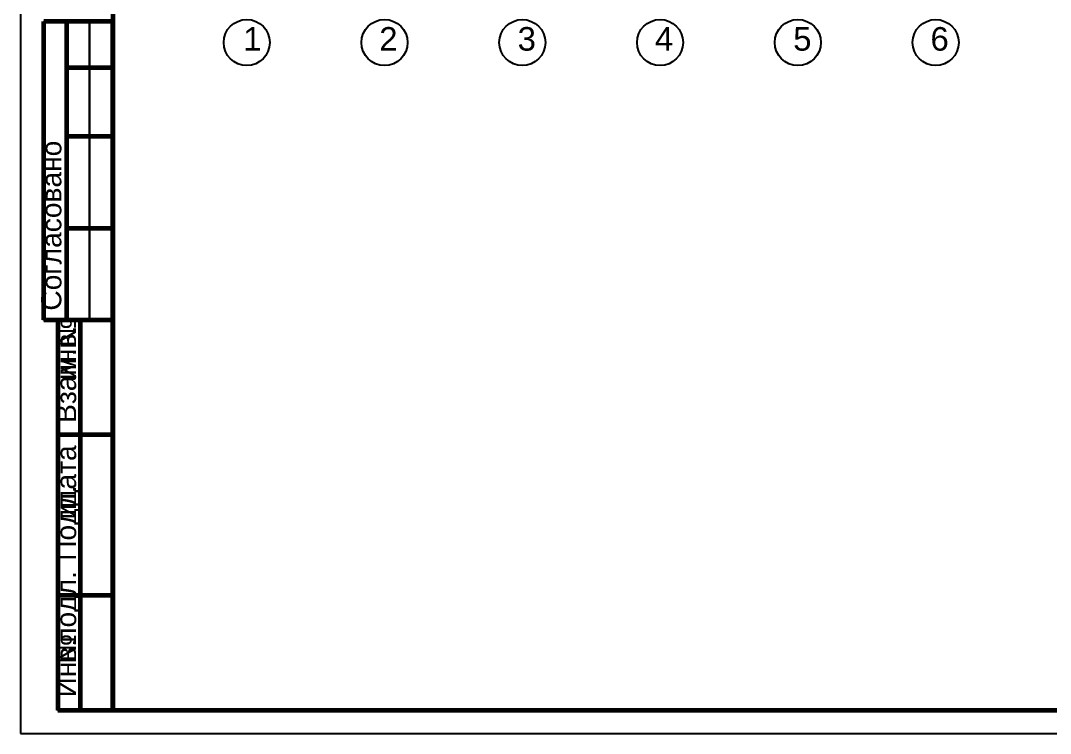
# Model space of a CAD drawing. Extents: x 0 to 604, y 0 to 420.
# Drawn here: x 0 to 224.2, y 0 to 155.3 of the extents above; entities that cross this region are included whole.
import ezdxf

# ---------------------------------------------------------------- set-up
doc = ezdxf.new("R2010")
doc.units = 0
doc.styles.add('TEYPDFCAD_TEXT', font='arial.ttf')

# ---------------------------------------------------------------- blocks, each defined once
blk = doc.blocks.new('A2-landscape')
for points in [[(0, 420), (0, 0)], [(20, 415), (20, 5)], [(5, 90), (5, 155)], [(20, 155), (5, 155)], [(10, 90), (10, 155)], [(15, 90), (15, 155)], [(20, 5), (20, 155)], [(10, 145), (20, 145)], [(10, 130), (20, 130)], [(10, 110), (20, 110)], [(5, 90), (20, 90)], [(8, 5), (8, 90)], [(13, 5), (13, 90)], [(8, 65), (20, 65)], [(8, 30), (20, 30)], [(20, 5), (8, 5)], [(20, 5), (589, 5)], [(0, 0), (594, 0)]]:
    blk.add_lwpolyline(points)

msp = doc.modelspace()

# ---------------------------------------------------------------- linework, layer by layer
at = {"lineweight": 25}
for p, q in [((0.08, 0.08), (0.08, 419.97)), ((15.09, 90.09), (15.09, 155.09))]:
    msp.add_line(p, q, dxfattribs=at)
at = {"lineweight": 60}
for p, q in [((5.08, 90.09), (5.08, 155.09)), ((20.09, 155.09), (5.08, 155.09)), ((10.08, 90.09), (10.08, 155.09)), ((20.09, 5.08), (20.09, 155.09)), ((10.08, 145.08), (20.09, 145.08)), ((10.08, 130.09), (20.09, 130.09)), ((10.08, 110.09), (20.09, 110.09)), ((5.08, 90.09), (20.09, 90.09)), ((8.09, 90.09), (8.09, 5.08)), ((13.08, 5.08), (13.08, 90.09)), ((8.09, 65.09), (20.09, 65.09)), ((8.09, 30.1), (20.09, 30.1)), ((8.09, 5.08), (20.09, 5.08))]:
    msp.add_line(p, q, dxfattribs=at)
msp.add_lwpolyline([(20.09, 5.08), (589.07, 5.08), (589.07, 415.08), (20.09, 415.08)], close=True, dxfattribs=at)
at = {"lineweight": 25}
for centre in [(49.24, 150.51), (79.24, 150.51), (109.25, 150.51), (139.24, 150.51), (169.24, 150.51), (199.25, 150.51)]:
    msp.add_circle(centre, 5.01, dxfattribs=at)

# ---------------------------------------------------------------- block references
msp.add_blockref('A2-landscape', (0, 0))

# ---------------------------------------------------------------- texts
at = {"color": 7, "style": 'TEYPDFCAD_TEXT'}
for s, p in [('1', (48.49, 148.74)), ('2', (78.1, 148.74)), ('3', (108.23, 148.74)), ('4', (138.11, 148.74)), ('5', (168.23, 148.74)), ('6', (198.12, 148.74))]:
    msp.add_text(s, height=5.13, dxfattribs=at).set_placement(p)
for s, height, p in [('Согласовано', 4.3921, (8.87, 92.1)), ('№', 4.39, (12.09, 84.1)), ('инв.', 4.392, (12.09, 77.02)), ('Взам.', 4.392, (12.09, 67.65)), ('дата', 4.392, (12.09, 49.55)), ('Подп.', 4.392, (12.09, 37.61)), ('и', 4.39, (12.09, 46.62)), ('подл.', 4.392, (12.09, 19.75)), ('№', 4.39, (12.09, 15.12)), ('Инв.', 4.392, (12.09, 7.83))]:
    msp.add_text(s, height=height, rotation=90, dxfattribs=at).set_placement(p)

doc.saveas('drawing.dxf')
